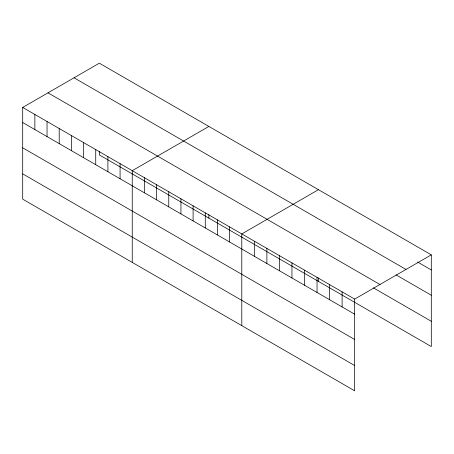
<?xml version="1.0" encoding="UTF-8"?>
<svg xmlns="http://www.w3.org/2000/svg" width="454" height="454" viewBox="0 0 454 454"><rect width="100%" height="100%" fill="white"/><g stroke="black" fill="none" stroke-linecap="round" stroke-linejoin="round"><path stroke-width="0.68" d="M22.7 107.439L354.659 299.095L354.659 390.809L22.7 199.153L22.7 107.439L99.341 63.191L431.3 254.847L431.3 346.561L99.341 154.905L99.341 151.392M208.885 126.439L132.245 170.687L132.245 262.401M318.436 189.687L241.795 233.935L241.795 325.643M354.659 299.095L431.3 254.847M417.566 262.015L431.3 269.943M74.047 77.793L406.007 269.449M396.064 274.886L431.3 295.225M47.993 92.837L379.953 284.493M373.375 287.83L431.3 321.279M22.7 122.54L354.659 314.191M22.7 147.822L354.659 339.479M22.7 173.871L354.659 365.527M342.117 291.854L342.117 306.955M329.576 284.613L329.576 299.714M318.436 277.882L318.436 281.395M317.034 277.377L317.034 292.472M304.498 270.136L304.498 285.231M291.956 262.894L291.956 277.99M279.414 255.653L279.414 270.754M266.873 248.412L266.873 263.513M254.331 241.176L254.331 256.272M229.622 226.904L229.622 242.005M217.449 219.878L217.449 234.973M208.885 214.64L208.885 218.153M205.276 212.852L205.276 227.948M193.103 205.827L193.103 220.922M180.936 198.795L180.936 213.896M168.763 191.77L168.763 206.865M156.59 184.744L156.59 199.839M144.417 177.713L144.417 192.814M120.077 163.661L120.077 178.757M107.904 156.63L107.904 171.731M95.732 149.604L95.732 164.706M83.559 142.579L83.559 157.674M71.386 135.553L71.386 150.649M59.213 128.522L59.213 143.623M47.046 121.496L47.046 136.592M34.873 114.47L34.873 129.566"/></g></svg>
